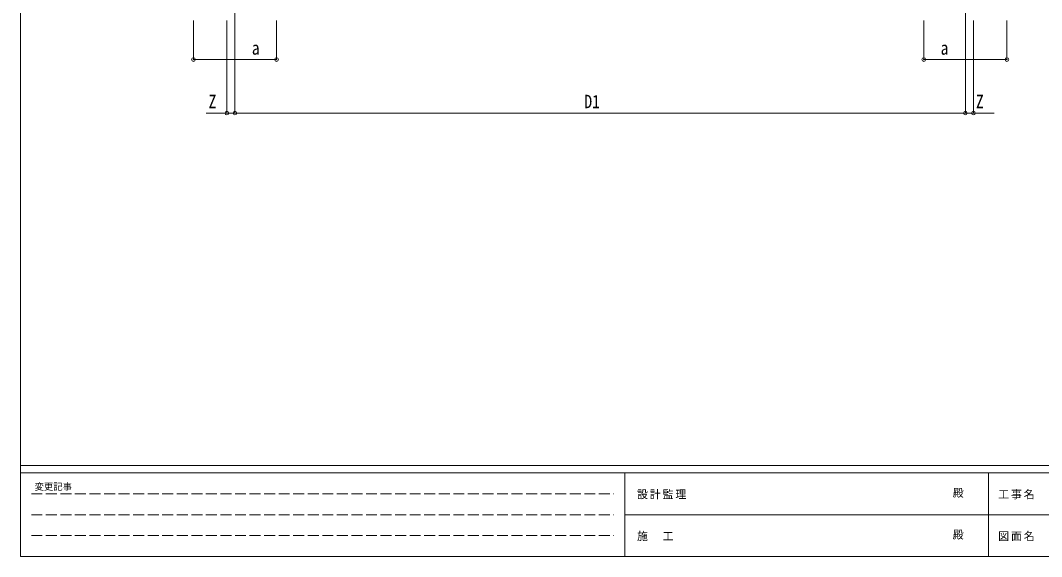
# Model space of a CAD drawing. Units: millimetres at full size, sheet at 1:35; details may follow other scales. Extents: x -9783 to 9892, y -6828 to 6752.
# Drawn here: x -9783 to 40, y -6828 to -1671 of the extents above; entities that cross this region are included whole.
import ezdxf
from ezdxf.enums import TextEntityAlignment as Align

# ---------------------------------------------------------------- set-up
doc = ezdxf.new("R2010")
doc.units = ezdxf.units.MM
doc.header["$LTSCALE"] = 35
doc.header["$PDMODE"] = 32
doc.header["$PDSIZE"] = 35
doc.linetypes.add('DASHED3', pattern=[4, 3, -1])
for name, color, linetype, lineweight in [('0-8_PARTS2', 2, 'Continuous', 9), ('0-A_寸法', 6, 'Continuous', 9), ('F-0_240', 7, 'Continuous', 9)]:
    doc.layers.add(name, color=color, linetype=linetype, lineweight=lineweight)
doc.styles.add('ＭＳ ゴシック', font='')
doc.styles.get('ＭＳ ゴシック').set_extended_font_data('MS Gothic')

msp = doc.modelspace()

# ---------------------------------------------------------------- linework, layer by layer
at = {"layer": '0-8_PARTS2'}
for p, q in [((-7718.91, -959.67), (-7718.91, -1809.91)), ((-692.74, -959.67), (-692.74, -1809.91))]:
    msp.add_line(p, q, dxfattribs=at)
at = {"layer": '0-A_寸法'}
for p, q in [((-8118.82, -2046.77), (-8118.82, -1672.36)), ((-7796.82, -2561.76), (-7796.82, -1672.36)), ((-7718.82, -2561.76), (-7718.82, -1672.36)), ((-7318.82, -2046.77), (-7318.82, -1672.36)), ((-1092.82, -2046.77), (-1092.82, -1672.36)), ((-692.82, -2561.76), (-692.82, -1672.36)), ((-614.82, -2561.76), (-614.82, -1672.36)), ((-292.82, -2046.77), (-292.82, -1672.36)), ((-8118.82, -2046.77), (-7318.82, -2046.77)), ((-292.82, -2046.77), (-1092.82, -2046.77)), ((-7796.82, -2561.76), (-7996.82, -2561.76)), ((-7718.82, -2561.76), (-7796.82, -2561.76)), ((-614.82, -2561.76), (-414.82, -2561.76))]:
    msp.add_line(p, q, dxfattribs=at)
msp.add_lwpolyline([(-7718.82, -2561.76), (-692.82, -2561.76), (-614.82, -2561.76)], dxfattribs=at)
for p in [(-8118.82, -2046.77), (-7318.82, -2046.77), (-1092.82, -2046.77), (-292.82, -2046.77), (-7796.82, -2561.76), (-7718.82, -2561.76), (-692.82, -2561.76), (-614.82, -2561.76)]:
    msp.add_point(p, dxfattribs=at)
at = {"layer": 'F-0_240', "color": 5}
for p, q in [((-9783.03, 6751.9), (-9783.03, -6828.1)), ((-9783.03, -5953.1), (9396.97, -5953.1)), ((-9783.03, -6023.1), (6285.75, -6023.1)), ((-3969.25, -6023.1), (-3969.25, -6828.1)), ((-469.25, -6023.1), (-469.25, -6828.1)), ((-3969.25, -6425.6), (3205.75, -6425.6)), ((-9783.03, -6828.1), (9396.97, -6828.1))]:
    msp.add_line(p, q, dxfattribs=at)
at = {"layer": 'F-0_240', "color": 4, "linetype": 'DASHED3'}
for p, q in [((-9678.03, -6224.35), (-4074.25, -6224.35)), ((-9678.03, -6425.6), (-4074.25, -6425.6)), ((-9678.03, -6626.85), (-4074.25, -6626.85))]:
    msp.add_line(p, q, dxfattribs=at)

# ---------------------------------------------------------------- texts
at = {"layer": '0-A_寸法', "color": 7, "style": 'ＭＳ ゴシック', "width": 0.85}
for s, p in [('a', (-7556.82, -2038.77)), ('a', (-930.82, -2038.77)), ('Z', (-7972.82, -2553.76)), ('D1', (-4357.82, -2553.76)), ('Z', (-590.82, -2553.76))]:
    msp.add_text(s, height=129, dxfattribs=at).set_placement(p, align=Align.BOTTOM_LEFT)
at = {"layer": 'F-0_240', "style": 'ＭＳ ゴシック'}
for s, height, p in [('変更記事', 64.15, (-9646.27, -6206.85)), ('殿', 76.98, (-814.24, -6276.85)), ('殿', 76.98, (-814.24, -6679.35))]:
    msp.add_text(s, height=height, dxfattribs=at).set_placement(p, align=Align.BOTTOM_LEFT)
at = {"layer": 'F-0_240', "char_height": 76.98, "attachment_point": 7, "style": 'ＭＳ ゴシック'}
for s, insert in [('\\T1.17;設計監理', (-3851.04, -6276.85)), ('\\T1.17;工事名', (-376.96, -6276.85)), ('\\T1.17;施\u3000工', (-3851.04, -6679.35)), ('\\T1.17;図面名', (-376.96, -6679.35))]:
    msp.add_mtext(s, dxfattribs=dict(at, insert=insert))

doc.saveas('drawing.dxf')
